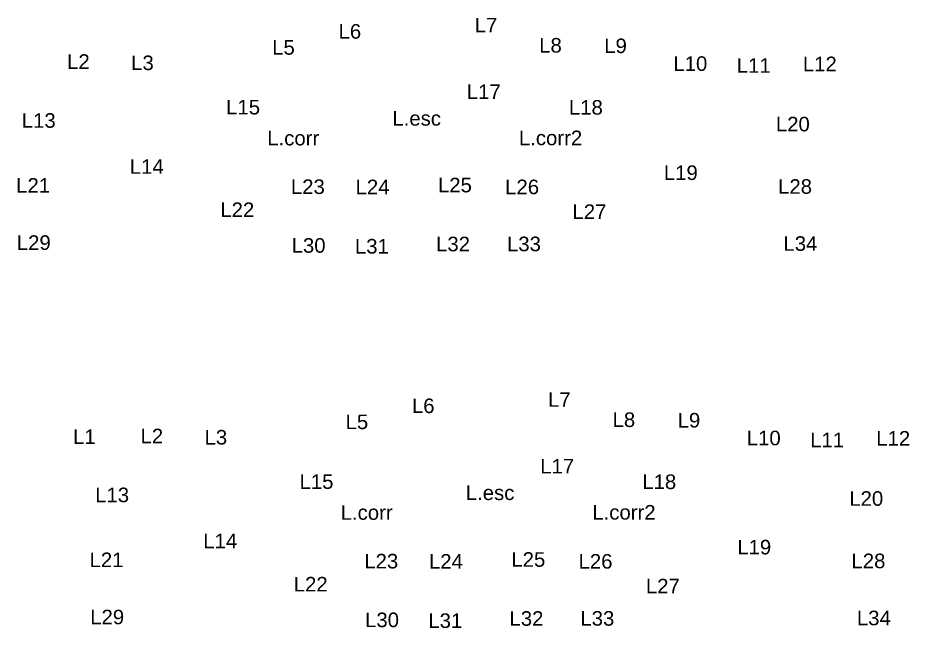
# Model space of a CAD drawing. Header units: millimetres. Extents: x 2878 to 6301, y 540 to 1980.
# Drawn here: x 2967.3 to 3012.45, y 710.23 to 741.13 of the extents above; entities that cross this region are included whole.
import ezdxf

# ---------------------------------------------------------------- set-up
doc = ezdxf.new("R2010")
doc.units = ezdxf.units.MM
doc.header["$LTSCALE"] = 4
doc.layers.add('COTAS', color=35, linetype='Continuous', lineweight=5)
doc.styles.get("Standard").update_dxf_attribs({"font": 'arial.ttf'})

msp = doc.modelspace()

# ---------------------------------------------------------------- texts
at = {"layer": 'COTAS', "char_height": 0.7375, "attachment_point": 1}
for s, insert in [('L7', (2990.445, 741.134)), ('L6', (2983.549, 740.817)), ('L5', (2980.188, 740.005)), ('L8', (2993.712, 740.113)), ('L9', (2997.008, 740.086)), ('L2', (2969.801, 739.289)), ('L3', (2973.044, 739.227)), ('L10', (3000.509, 739.187)), ('L11', (3003.722, 739.091)), ('L12', (3007.068, 739.17)), ('L17', (2990.047, 737.76)), ('L15', (2977.856, 736.981)), ('L18', (2995.217, 736.971)), ('L.esc', (2986.277, 736.414)), ('L13', (2967.504, 736.306)), ('L20', (3005.701, 736.124)), ('L.corr', (2979.938, 735.415)), ('L.corr2', (2992.685, 735.425)), ('L14', (2972.977, 733.975)), ('L19', (3000.027, 733.662)), ('L21', (2967.22, 733.02)), ('L23', (2981.135, 732.953)), ('L24', (2984.411, 732.941)), ('L25', (2988.585, 733.037)), ('L26', (2991.988, 732.943)), ('L28', (3005.813, 732.965)), ('L22', (2977.561, 731.787)), ('L27', (2995.399, 731.69)), ('L29', (2967.253, 730.124)), ('L32', (2988.489, 730.052)), ('L33', (2992.082, 730.056)), ('L34', (3006.085, 730.076)), ('L30', (2981.173, 729.98)), ('L31', (2984.379, 729.939)), ('L7', (2994.163, 722.178)), ('L6', (2987.267, 721.861)), ('L5', (2983.906, 721.048)), ('L8', (2997.43, 721.157)), ('L9', (3000.726, 721.13)), ('L1', (2970.098, 720.293)), ('L2', (2973.519, 720.333)), ('L3', (2976.762, 720.27)), ('L10', (3004.227, 720.231)), ('L11', (3007.44, 720.134)), ('L12', (3010.786, 720.213)), ('L17', (2993.765, 718.804)), ('L15', (2981.574, 718.025)), ('L18', (2998.935, 718.015)), ('L.esc', (2989.995, 717.458)), ('L13', (2971.222, 717.349)), ('L20', (3009.419, 717.168)), ('L.corr', (2983.656, 716.458)), ('L.corr2', (2996.403, 716.469)), ('L14', (2976.695, 715.019)), ('L19', (3003.746, 714.706)), ('L21', (2970.938, 714.063)), ('L23', (2984.853, 713.997)), ('L24', (2988.129, 713.985)), ('L25', (2992.303, 714.081)), ('L26', (2995.706, 713.987)), ('L28', (3009.531, 714.009)), ('L22', (2981.279, 712.831)), ('L27', (2999.117, 712.734)), ('L29', (2970.971, 711.168)), ('L32', (2992.207, 711.095)), ('L33', (2995.8, 711.099)), ('L34', (3009.804, 711.119)), ('L30', (2984.892, 711.024)), ('L31', (2988.097, 710.983))]:
    msp.add_mtext_dynamic_manual_height_columns(s, width=2.5, gutter_width=12.5, heights=[1.872], dxfattribs=dict(at, insert=insert))

doc.saveas('drawing.dxf')
